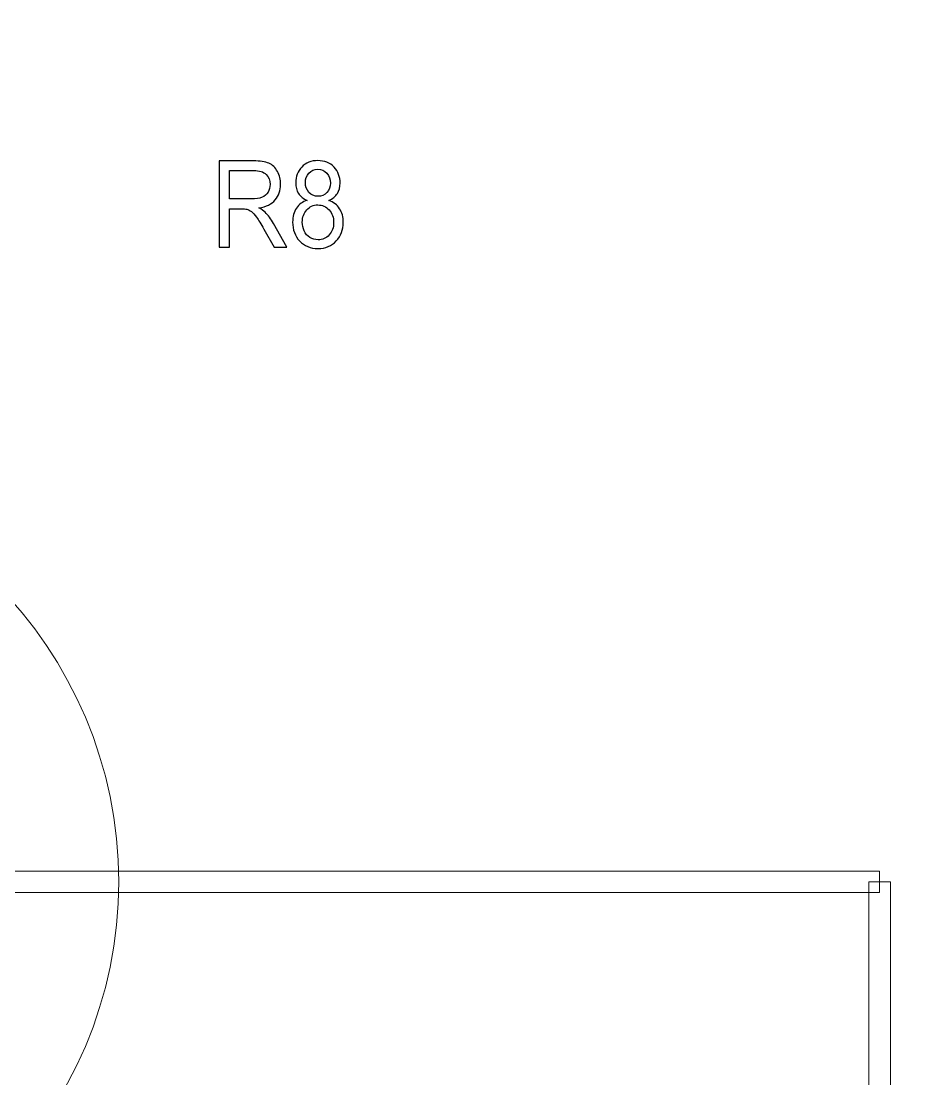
# Model space of a CAD drawing. Header units: millimetres. Extents: x -69 to 39, y -9 to 54.
# Drawn here: x 2.22 to 7.44, y 2.63 to 8.89 of the extents above; entities that cross this region are included whole.
import ezdxf

# ---------------------------------------------------------------- set-up
doc = ezdxf.new("R2010")
doc.units = ezdxf.units.MM
doc.header["$MEASUREMENT"] = 0
for name, color, linetype in [('BG_OUTLINE', 7, 'Continuous'), ('PG_SILKSCREEN_TOP', 7, 'Continuous'), ('PIN_BOTTOM', 7, 'Continuous'), ('PIN_TOP', 7, 'Continuous'), ('RD_SILKSCREEN_TOP', 7, 'Continuous')]:
    doc.layers.add(name, color=color, linetype=linetype)

msp = doc.modelspace()

# ---------------------------------------------------------------- linework, layer by layer
at = {"layer": 'BG_OUTLINE', "color": 176, "lineweight": 9}
msp.add_open_spline([(22.1252, -9.4051), (22.1252, -9.4051), (-56.3279, -9.4051), (-56.3279, -9.4051), (-56.3279, -9.4051), (-56.3279, -9.4051), (-56.3279, 41.6488), (-56.3279, 41.6488), (-56.3279, 41.6488), (-56.3279, 41.6488), (22.3259, 41.6488), (22.3259, 41.6488), (22.3259, 41.6488), (22.9318, 41.6492), (23.513, 41.4088), (23.9418, 40.9807), (23.9418, 40.9807), (24.3705, 40.5525), (24.6115, 39.9687), (24.6119, 39.3628), (24.6119, 39.3628), (24.6119, 39.3628), (24.6119, -7.1191), (24.6119, -7.1191), (24.6119, -7.1191), (24.6123, -7.725), (24.372, -8.3063), (23.9438, -8.735), (23.9438, -8.735), (23.5156, -9.1637), (22.9318, -9.4047), (22.3259, -9.4051), (22.3259, -9.4051), (22.3259, -9.4051), (22.1252, -9.4051), (22.1252, -9.4051)], degree=3, knots=[0, 0, 0, 0, 0.111111, 0.111111, 0.111111, 0.111111, 0.222222, 0.222222, 0.222222, 0.222222, 0.333333, 0.333333, 0.333333, 0.333333, 0.444444, 0.444444, 0.444444, 0.444444, 0.555556, 0.555556, 0.555556, 0.555556, 0.666667, 0.666667, 0.666667, 0.666667, 0.777778, 0.777778, 0.777778, 0.777778, 0.888889, 0.888889, 0.888889, 0.888889, 1, 1, 1, 1], dxfattribs=at)
at = {"layer": 'PG_SILKSCREEN_TOP', "lineweight": 9}
for points in [[(-4.7053, 3.733), (-4.7053, 3.733), (-4.7053, 3.86), (-4.7053, 3.86), (-4.7053, 3.86), (-4.7053, 3.86), (7.295, 3.86), (7.295, 3.86), (7.295, 3.86), (7.295, 3.86), (7.295, 3.733), (7.295, 3.733), (7.295, 3.733), (7.295, 3.733), (-4.7053, 3.733), (-4.7053, 3.733)], [(7.2315, 3.7965), (7.2315, 3.7965), (7.3585, 3.7965), (7.3585, 3.7965), (7.3585, 3.7965), (7.3585, 3.7965), (7.3585, -6.2035), (7.3585, -6.2035), (7.3585, -6.2035), (7.3585, -6.2035), (7.2315, -6.2035), (7.2315, -6.2035), (7.2315, -6.2035), (7.2315, -6.2035), (7.2315, 3.7965), (7.2315, 3.7965)]]:
    msp.add_open_spline(points, degree=3, knots=[0, 0, 0, 0, 0.25, 0.25, 0.25, 0.25, 0.5, 0.5, 0.5, 0.5, 0.75, 0.75, 0.75, 0.75, 1, 1, 1, 1], dxfattribs=at)
at = {"layer": 'PIN_BOTTOM', "color": 9, "lineweight": 9}
msp.add_open_spline([(2.795, 3.7965), (2.795, 5.1772), (1.6757, 6.2965), (0.295, 6.2965), (0.295, 6.2965), (-1.0857, 6.2965), (-2.205, 5.1772), (-2.205, 3.7965), (-2.205, 3.7965), (-2.205, 2.4158), (-1.0858, 1.2965), (0.295, 1.2965), (0.295, 1.2965), (1.6757, 1.2965), (2.795, 2.4158), (2.795, 3.7965)], degree=3, knots=[0, 0, 0, 0, 0.25, 0.25, 0.25, 0.25, 0.5, 0.5, 0.5, 0.5, 0.75, 0.75, 0.75, 0.75, 1, 1, 1, 1], dxfattribs=at)
at = {"layer": 'PIN_TOP', "color": 8, "lineweight": 9}
msp.add_open_spline([(2.795, 3.7965), (2.795, 5.1772), (1.6757, 6.2965), (0.295, 6.2965), (0.295, 6.2965), (-1.0857, 6.2965), (-2.205, 5.1772), (-2.205, 3.7965), (-2.205, 3.7965), (-2.205, 2.4158), (-1.0858, 1.2965), (0.295, 1.2965), (0.295, 1.2965), (1.6757, 1.2965), (2.795, 2.4158), (2.795, 3.7965)], degree=3, knots=[0, 0, 0, 0, 0.25, 0.25, 0.25, 0.25, 0.5, 0.5, 0.5, 0.5, 0.75, 0.75, 0.75, 0.75, 1, 1, 1, 1], dxfattribs=at)
at = {"layer": 'RD_SILKSCREEN_TOP', "color": 1}
for points, knots in [([(3.3893, 7.5512), (3.3893, 7.5512), (3.3893, 8.0603), (3.3893, 8.0603), (3.3893, 8.0603), (3.3893, 8.0603), (3.5908, 8.0603), (3.5908, 8.0603), (3.5908, 8.0603), (3.6314, 8.0603), (3.6622, 8.0557), (3.6832, 8.0466), (3.6832, 8.0466), (3.7043, 8.0374), (3.7211, 8.0213), (3.7339, 7.9982), (3.7339, 7.9982), (3.7465, 7.975), (3.7527, 7.9494), (3.7527, 7.9214), (3.7527, 7.9214), (3.7527, 7.8852), (3.7423, 7.8549), (3.7214, 7.8301), (3.7214, 7.8301), (3.7005, 7.8053), (3.6682, 7.7896), (3.6246, 7.7828), (3.6246, 7.7828), (3.6406, 7.7743), (3.6527, 7.7659), (3.6609, 7.7574), (3.6609, 7.7574), (3.6785, 7.7394), (3.6951, 7.7168), (3.7109, 7.6898), (3.7109, 7.6898), (3.7109, 7.6898), (3.7899, 7.5512), (3.7899, 7.5512), (3.7899, 7.5512), (3.7899, 7.5512), (3.7142, 7.5512), (3.7142, 7.5512), (3.7142, 7.5512), (3.7142, 7.5512), (3.6541, 7.6572), (3.6541, 7.6572), (3.6541, 7.6572), (3.6365, 7.6876), (3.6221, 7.7111), (3.6106, 7.7272), (3.6106, 7.7272), (3.5993, 7.7435), (3.5891, 7.7548), (3.5802, 7.7612), (3.5802, 7.7612), (3.5712, 7.7678), (3.5621, 7.7723), (3.5528, 7.7749), (3.5528, 7.7749), (3.5459, 7.7764), (3.5348, 7.7772), (3.5192, 7.7772), (3.5192, 7.7772), (3.5192, 7.7772), (3.4495, 7.7772), (3.4495, 7.7772), (3.4495, 7.7772), (3.4495, 7.7772), (3.4495, 7.5512), (3.4495, 7.5512), (3.4495, 7.5512), (3.4495, 7.5512), (3.3893, 7.5512), (3.3893, 7.5512)], [0, 0, 0, 0, 0.052632, 0.052632, 0.052632, 0.052632, 0.105263, 0.105263, 0.105263, 0.105263, 0.157895, 0.157895, 0.157895, 0.157895, 0.210526, 0.210526, 0.210526, 0.210526, 0.263158, 0.263158, 0.263158, 0.263158, 0.315789, 0.315789, 0.315789, 0.315789, 0.368421, 0.368421, 0.368421, 0.368421, 0.421053, 0.421053, 0.421053, 0.421053, 0.473684, 0.473684, 0.473684, 0.473684, 0.526316, 0.526316, 0.526316, 0.526316, 0.578947, 0.578947, 0.578947, 0.578947, 0.631579, 0.631579, 0.631579, 0.631579, 0.684211, 0.684211, 0.684211, 0.684211, 0.736842, 0.736842, 0.736842, 0.736842, 0.789474, 0.789474, 0.789474, 0.789474, 0.842105, 0.842105, 0.842105, 0.842105, 0.894737, 0.894737, 0.894737, 0.894737, 0.947368, 0.947368, 0.947368, 0.947368, 1, 1, 1, 1]), ([(3.9103, 7.8273), (3.8871, 7.8367), (3.87, 7.8503), (3.8587, 7.8679), (3.8587, 7.8679), (3.8476, 7.8855), (3.842, 7.9066), (3.842, 7.9311), (3.842, 7.9311), (3.842, 7.9682), (3.8539, 7.9993), (3.8777, 8.0245), (3.8777, 8.0245), (3.9015, 8.0498), (3.933, 8.0624), (3.9726, 8.0624), (3.9726, 8.0624), (4.0122, 8.0624), (4.0442, 8.0495), (4.0684, 8.0237), (4.0684, 8.0237), (4.0926, 7.9978), (4.1046, 7.9664), (4.1046, 7.9293), (4.1046, 7.9293), (4.1046, 7.9057), (4.0991, 7.8852), (4.0881, 7.8677), (4.0881, 7.8677), (4.077, 7.8503), (4.0602, 7.8367), (4.0377, 7.8273), (4.0377, 7.8273), (4.0656, 7.8171), (4.0868, 7.8007), (4.1014, 7.778), (4.1014, 7.778), (4.1159, 7.7553), (4.1233, 7.7282), (4.1233, 7.6968), (4.1233, 7.6968), (4.1233, 7.6531), (4.1094, 7.6166), (4.082, 7.587), (4.082, 7.587), (4.0545, 7.5574), (4.0184, 7.5425), (3.9734, 7.5425), (3.9734, 7.5425), (3.9286, 7.5425), (3.8926, 7.5574), (3.865, 7.5871), (3.865, 7.5871), (3.8375, 7.6169), (3.8237, 7.654), (3.8237, 7.6984), (3.8237, 7.6984), (3.8237, 7.7315), (3.8312, 7.7592), (3.8463, 7.7816), (3.8463, 7.7816), (3.8612, 7.8039), (3.8826, 7.8192), (3.9103, 7.8273)], [0, 0, 0, 0, 0.0625, 0.0625, 0.0625, 0.0625, 0.125, 0.125, 0.125, 0.125, 0.1875, 0.1875, 0.1875, 0.1875, 0.25, 0.25, 0.25, 0.25, 0.3125, 0.3125, 0.3125, 0.3125, 0.375, 0.375, 0.375, 0.375, 0.4375, 0.4375, 0.4375, 0.4375, 0.5, 0.5, 0.5, 0.5, 0.5625, 0.5625, 0.5625, 0.5625, 0.625, 0.625, 0.625, 0.625, 0.6875, 0.6875, 0.6875, 0.6875, 0.75, 0.75, 0.75, 0.75, 0.8125, 0.8125, 0.8125, 0.8125, 0.875, 0.875, 0.875, 0.875, 0.9375, 0.9375, 0.9375, 0.9375, 1, 1, 1, 1]), ([(3.8991, 7.9332), (3.8991, 7.9092), (3.906, 7.8895), (3.9198, 7.8742), (3.9198, 7.8742), (3.9337, 7.8589), (3.9517, 7.8512), (3.9738, 7.8512), (3.9738, 7.8512), (3.9952, 7.8512), (4.0129, 7.8588), (4.0267, 7.874), (4.0267, 7.874), (4.0405, 7.8891), (4.0472, 7.9077), (4.0472, 7.9297), (4.0472, 7.9297), (4.0472, 7.9527), (4.0402, 7.9719), (4.026, 7.9875), (4.026, 7.9875), (4.0119, 8.0032), (3.9943, 8.011), (3.9732, 8.011), (3.9732, 8.011), (3.9518, 8.011), (3.9342, 8.0033), (3.9201, 7.9881), (3.9201, 7.9881), (3.906, 7.9728), (3.8991, 7.9545), (3.8991, 7.9332)], [0, 0, 0, 0, 0.125, 0.125, 0.125, 0.125, 0.25, 0.25, 0.25, 0.25, 0.375, 0.375, 0.375, 0.375, 0.5, 0.5, 0.5, 0.5, 0.625, 0.625, 0.625, 0.625, 0.75, 0.75, 0.75, 0.75, 0.875, 0.875, 0.875, 0.875, 1, 1, 1, 1]), ([(3.4495, 7.8356), (3.4495, 7.8356), (3.5788, 7.8356), (3.5788, 7.8356), (3.5788, 7.8356), (3.6062, 7.8356), (3.6278, 7.8388), (3.6432, 7.8452), (3.6432, 7.8452), (3.6588, 7.8516), (3.6706, 7.8618), (3.6786, 7.8757), (3.6786, 7.8757), (3.6866, 7.8897), (3.6906, 7.9049), (3.6906, 7.9214), (3.6906, 7.9214), (3.6906, 7.9454), (3.683, 7.9652), (3.6673, 7.9808), (3.6673, 7.9808), (3.6517, 7.9963), (3.6271, 8.004), (3.5933, 8.004), (3.5933, 8.004), (3.5933, 8.004), (3.4495, 8.004), (3.4495, 8.004), (3.4495, 8.004), (3.4495, 8.004), (3.4495, 7.8356), (3.4495, 7.8356)], [0, 0, 0, 0, 0.125, 0.125, 0.125, 0.125, 0.25, 0.25, 0.25, 0.25, 0.375, 0.375, 0.375, 0.375, 0.5, 0.5, 0.5, 0.5, 0.625, 0.625, 0.625, 0.625, 0.75, 0.75, 0.75, 0.75, 0.875, 0.875, 0.875, 0.875, 1, 1, 1, 1]), ([(3.881, 7.6981), (3.881, 7.6803), (3.8849, 7.663), (3.8924, 7.6464), (3.8924, 7.6464), (3.8999, 7.6297), (3.9111, 7.6167), (3.926, 7.6076), (3.926, 7.6076), (3.9409, 7.5985), (3.9569, 7.5939), (3.9741, 7.5939), (3.9741, 7.5939), (4.0008, 7.5939), (4.0228, 7.6035), (4.0401, 7.6228), (4.0401, 7.6228), (4.0575, 7.642), (4.0662, 7.6664), (4.0662, 7.696), (4.0662, 7.696), (4.0662, 7.7262), (4.0573, 7.751), (4.0394, 7.7707), (4.0394, 7.7707), (4.0215, 7.7904), (3.9991, 7.8002), (3.9722, 7.8002), (3.9722, 7.8002), (3.9459, 7.8002), (3.9242, 7.7905), (3.907, 7.7711), (3.907, 7.7711), (3.8898, 7.7515), (3.881, 7.7272), (3.881, 7.6981)], [0, 0, 0, 0, 0.111111, 0.111111, 0.111111, 0.111111, 0.222222, 0.222222, 0.222222, 0.222222, 0.333333, 0.333333, 0.333333, 0.333333, 0.444444, 0.444444, 0.444444, 0.444444, 0.555556, 0.555556, 0.555556, 0.555556, 0.666667, 0.666667, 0.666667, 0.666667, 0.777778, 0.777778, 0.777778, 0.777778, 0.888889, 0.888889, 0.888889, 0.888889, 1, 1, 1, 1])]:
    msp.add_open_spline(points, degree=3, knots=knots, dxfattribs=at)

doc.saveas('drawing.dxf')
